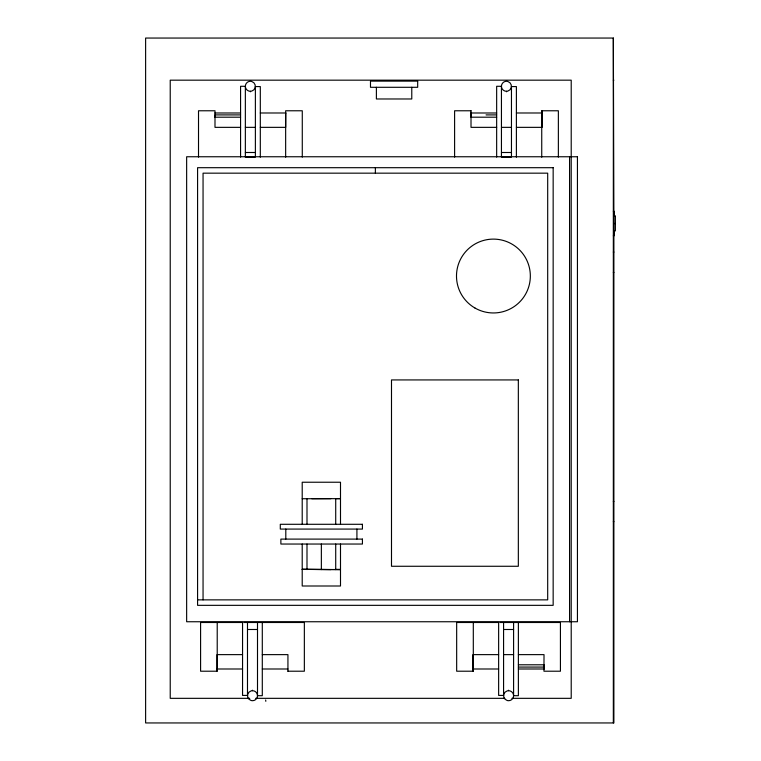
<?xml version="1.0" encoding="UTF-8"?>
<svg xmlns="http://www.w3.org/2000/svg" width="761" height="761" viewBox="0 0 761 761"><rect width="100%" height="100%" fill="white"/><g stroke="black" fill="none" stroke-linecap="round" stroke-linejoin="round"><path stroke-width="1.14" d="M473.275 654.631L473.19 668.995L473.171 668.5M541.765 127.353L541.842 112.989M518.384 668.995L544.02 668.995L544.02 665.238M285.755 112.989L285.679 127.353L260.31 127.353M260.31 157.194L260.31 86.573L255.382 86.573L255.382 157.099L245.356 157.099L245.356 86.288A5.013 5.013 0 0 0 250.369 91.291L251.663 91.12A5.013 5.013 0 0 0 251.663 81.446L250.369 81.275A5.013 5.013 0 0 0 245.356 86.288L240.571 86.288L240.571 157.099M262.298 622.498L262.298 695.697L257.503 695.697A5.013 5.013 0 0 0 252.5 690.693L251.197 690.864A5.013 5.013 0 0 0 251.197 700.539L252.5 700.71A5.013 5.013 0 0 0 257.503 695.697L257.503 622.498M513.589 622.498L513.589 695.697A5.013 5.013 0 0 0 508.586 690.693L507.283 690.864A5.013 5.013 0 0 0 507.283 700.539L508.586 700.71A5.013 5.013 0 0 0 513.589 695.697L518.384 695.697L518.384 622.498M302.212 498.731L340.5 498.645L335.715 498.655L335.715 524.291M311.782 498.712L330.93 498.664M613.88 216.505L613.337 38.05L145.617 38.05L145.617 722.95L613.88 722.95L613.88 230.735M613.337 80.171L613.88 80.171M471.088 110.773L454.602 110.773L454.602 157.108M214.925 112.989L240.571 112.989M260.31 112.989L285.87 112.989M471.011 112.989L496.657 112.989M516.396 112.989L541.956 112.989M240.571 114.911L214.983 114.911L214.983 116.747M486.051 114.911L496.657 114.911M471.011 116.747L471.049 112.989M214.925 117.194L240.571 117.194M471.011 117.194L496.657 117.194M240.571 127.353L214.992 127.353L215.011 110.773L198.516 110.773L198.516 157.108M245.356 127.353L255.382 127.353M496.657 127.353L471.011 127.353L471.011 110.773M501.442 127.353L511.459 127.353M516.396 127.353L541.956 127.353L541.956 110.773M245.356 152.495L255.382 152.495M501.442 152.495L511.459 152.495M613.337 211.206L614.022 211.206L614.022 235.824L613.337 235.824M615.383 216.124L614.022 216.124L615.383 216.191L615.383 230.897L614.022 230.897M614.022 223.515L615.383 223.515M613.337 252.072L613.88 252.072M613.337 272.352L613.88 272.352M613.337 501.394L613.88 501.394M613.337 521.685L613.88 521.685M302.212 569.371L340.5 569.589L302.212 569.371L330.93 569.589M335.715 569.371L340.5 569.371M197.584 599.868L547.692 599.868L547.692 173.166L203.054 173.166L203.054 599.868M244.005 622.498L304.352 622.498L304.352 671.212L287.858 671.212M500.091 622.498L560.429 622.498L560.429 671.212L543.944 671.212L544.02 654.631L518.384 654.631M247.487 629.49L257.503 629.49M503.573 629.49L513.589 629.49M242.55 654.631L216.999 654.631L216.999 671.212M262.298 654.631L287.934 654.631L287.934 671.212M498.636 654.631L473.085 654.631L473.085 671.212M503.573 654.631L513.589 654.631M518.384 664.791L544.02 664.791M518.384 667.074L544.02 667.074M216.999 668.995L242.55 668.995M262.298 668.995L287.934 668.995M473.085 668.995L498.636 668.995M249.713 698.332L170.226 698.332L170.226 80.171L571.216 80.171L571.216 698.332L511.896 698.332M255.648 698.332L504.781 698.332M265.675 700.025L265.808 701.319M543.972 668.5L543.982 668.995M613.337 38.05L613.337 722.95M569.57 156.756L569.57 621.747M558.365 157.108L558.365 110.773L541.737 110.773L541.737 157.194M516.396 157.194L516.396 86.573L511.459 86.573L511.459 157.099L501.442 157.099L501.442 86.288A5.013 5.013 0 0 1 506.455 81.275L507.749 81.446A5.013 5.013 0 0 1 507.749 91.12L506.455 91.291A5.013 5.013 0 0 1 501.442 86.288L496.657 86.288L496.657 157.099M508.51 690.189L508.51 690.703M506.531 91.282L506.531 91.796M503.573 622.498L503.573 695.411L498.636 695.411L498.636 622.498L456.667 622.498L456.667 671.212L473.304 671.212L473.304 622.498M411.777 87.296L411.777 98.978L376.391 98.978L376.391 87.296M375.373 167.696L375.373 173.166M356.919 529.076L356.919 539.102M340.5 524.291L340.5 482.236L302.212 482.236L302.212 524.291M340.5 544.039L340.5 585.999L302.212 585.999L302.212 544.039M335.715 544.039L335.715 569.589M321.361 544.039L321.361 569.589M306.997 498.645L306.997 524.291M306.997 544.039L306.997 569.589M302.279 157.108L302.279 110.773L285.651 110.773L285.651 157.194M285.803 529.076L285.803 539.102M252.424 690.189L252.424 690.703M250.445 91.282L250.445 91.796M247.487 622.498L247.487 695.411L242.55 695.411L242.55 622.498L200.59 622.498L200.59 671.212L217.218 671.212L217.218 622.498M417.684 81.123L370.483 81.123L370.483 87.296L417.684 87.296L417.684 81.123M577.437 156.756L186.645 156.756L186.645 621.747L577.437 621.747L577.437 156.756M553.161 167.696L197.584 167.696L197.584 605.337L553.161 605.337L553.161 167.696M518.336 379.929L391.496 379.929L391.496 566.27L518.336 566.27L518.336 379.929M362.426 524.291L280.295 524.291L280.295 529.076L362.426 529.076L362.426 524.291M362.426 539.102L280.876 539.102L280.876 544.039L362.426 544.039L362.426 539.102M474.959 308.015A36.928 36.928 0 0 0 530.341 276.034A36.928 36.928 0 0 0 474.959 244.053A36.928 36.928 0 0 0 474.959 308.015"/></g></svg>
